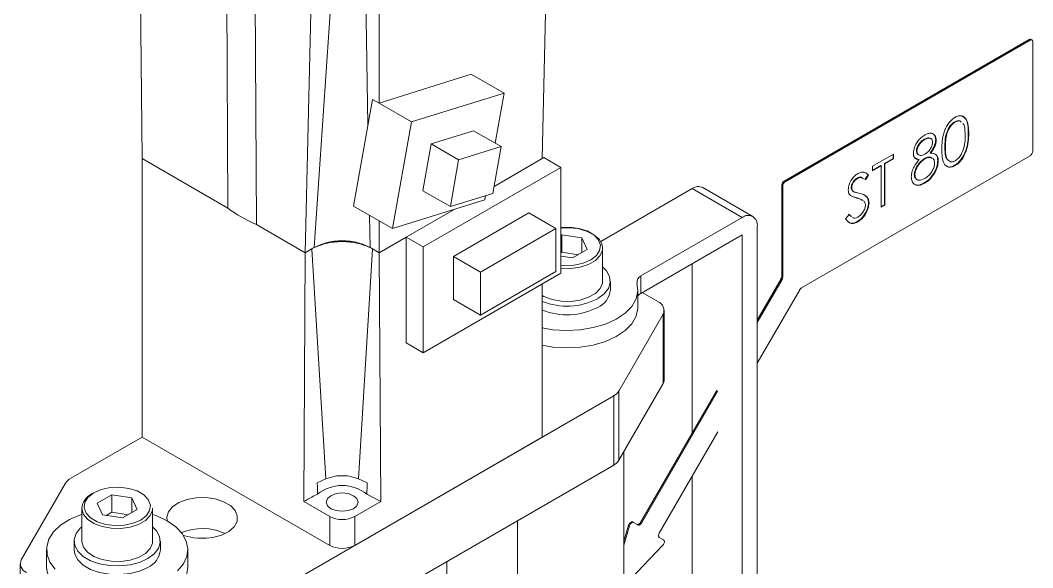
# Model space of a CAD drawing. Header units: millimetres. Extents: x 19 to 1665, y -46 to 1184.
# Drawn here: x 131.8 to 246.4, y 1029.4 to 1091.3 of the extents above; entities that cross this region are included whole.
import ezdxf

# ---------------------------------------------------------------- set-up
doc = ezdxf.new("R2010")
doc.units = ezdxf.units.MM
doc.header["$LTSCALE"] = 4

msp = doc.modelspace()

# ---------------------------------------------------------------- linework, layer by layer
at = {"color": 7, "linetype": 'Continuous', "lineweight": 18}
for p, q in [((145.33, 1102.31), (145.62, 1075.66)), ((191.49, 1102.12), (190.87, 1075.66)), ((155.31, 1070.06), (155.15, 1101.71)), ((158.38, 1099.85), (158.55, 1068.2)), ((167.25, 1097.56), (165.08, 1065.6)), ((170.86, 1096.38), (171.16, 1079.52)), ((164.06, 1065.01), (164.79, 1096.14)), ((172.43, 1081.9), (172.43, 1096.11)), ((245.97, 1089.11), (218.25, 1073.11)), ((246.08, 1089.05), (218.36, 1073.04)), ((246.08, 1089.05), (245.97, 1089.11)), ((246.28, 1089.07), (246.17, 1089.13)), ((246.37, 1076.47), (246.37, 1088.88)), ((182.85, 1085.2), (172.43, 1081.92)), ((182.85, 1085.2), (186.55, 1083.06)), ((186.55, 1083.06), (176.08, 1079.81)), ((185.54, 1077.39), (186.55, 1083.06)), ((169.51, 1070.29), (171.67, 1082.34)), ((172.43, 1081.9), (171.67, 1082.34)), ((172.43, 1081.92), (172.43, 1081.9)), ((176.08, 1079.81), (172.43, 1081.92)), ((173.92, 1067.74), (176.08, 1079.81)), ((237.54, 1079.82), (237.6, 1079.79)), ((183.11, 1078.79), (178.31, 1077.3)), ((186.22, 1077), (183.11, 1078.79)), ((239.07, 1078.51), (239.13, 1078.48)), ((178.31, 1077.3), (177.37, 1072.01)), ((181.42, 1075.51), (178.31, 1077.3)), ((186.22, 1077), (181.42, 1075.51)), ((185.27, 1071.71), (186.22, 1077)), ((234.09, 1077.83), (234.15, 1077.8)), ((235.39, 1077.77), (235.45, 1077.73)), ((236.43, 1076.98), (236.48, 1076.95)), ((155.31, 1070.06), (145.62, 1075.66)), ((145.62, 1075.66), (145.62, 1044.18)), ((190.87, 1075.66), (185.42, 1072.51)), ((190.87, 1075.66), (191.04, 1075.76)), ((192.96, 1074.65), (191.04, 1075.76)), ((220.2, 1061.04), (246.08, 1075.98)), ((228.25, 1074.79), (230.61, 1076.15)), ((230.56, 1075.65), (229.58, 1075.09)), ((230.61, 1075.62), (229.63, 1075.06)), ((230.56, 1076.12), (230.56, 1075.65)), ((230.56, 1075.65), (230.61, 1075.62)), ((230.61, 1076.15), (230.61, 1075.62)), ((233.46, 1075.56), (233.05, 1075.74)), ((233.2, 1076.51), (233.26, 1076.48)), ((234.12, 1075.65), (234.18, 1075.62)), ((234.75, 1076.31), (234.81, 1076.28)), ((177.41, 1065.67), (192.96, 1074.65)), ((180.48, 1070.22), (181.42, 1075.51)), ((192.96, 1074.65), (192.96, 1062.69)), ((229.17, 1074.86), (228.25, 1074.32)), ((229.23, 1074.82), (228.25, 1074.26)), ((228.25, 1074.26), (228.25, 1074.79)), ((229.17, 1074.86), (229.23, 1074.82)), ((229.23, 1070.17), (229.23, 1074.82)), ((229.58, 1075.09), (229.58, 1070.44)), ((229.58, 1075.09), (229.63, 1075.06)), ((229.63, 1075.06), (229.63, 1070.4)), ((233.46, 1075.56), (233.51, 1075.53)), ((235.62, 1075.44), (235.68, 1075.4)), ((237.53, 1074.89), (237.58, 1074.86)), ((226.49, 1073.44), (226.55, 1073.41)), ((227.73, 1073.81), (227.37, 1073.28)), ((227.79, 1073.78), (227.43, 1073.25)), ((227.73, 1073.81), (227.79, 1073.78)), ((232.97, 1073.85), (233.03, 1073.82)), ((235.28, 1074.17), (235.34, 1074.13)), ((207.84, 1072.26), (197.49, 1066.28)), ((213.5, 1068.99), (207.84, 1072.26)), ((214.7, 1069.11), (209.04, 1072.38)), ((218.08, 1072.55), (217.97, 1072.62)), ((217.97, 1072.62), (217.97, 1062.33)), ((218.08, 1072.55), (218.08, 1062.26)), ((218.25, 1073.11), (218.36, 1073.04)), ((225.83, 1072.41), (225.89, 1072.37)), ((234.09, 1072.91), (234.15, 1072.88)), ((180.48, 1070.22), (177.37, 1072.01)), ((185.27, 1071.71), (180.48, 1070.22)), ((184.39, 1070.99), (184.47, 1071.46)), ((226.42, 1071.23), (226.48, 1071.19)), ((173.92, 1067.74), (169.51, 1070.29)), ((184.39, 1070.99), (173.92, 1067.74)), ((180.92, 1069.91), (175.49, 1066.78)), ((227.28, 1070.83), (227.18, 1070.89)), ((227.79, 1070.68), (227.85, 1070.64)), ((229.58, 1070.44), (229.23, 1070.24)), ((229.63, 1070.4), (229.23, 1070.17)), ((229.58, 1070.44), (229.63, 1070.4)), ((171.35, 1069.23), (171.41, 1065.6)), ((189.37, 1069.52), (180.83, 1064.59)), ((192.43, 1067.76), (189.37, 1069.52)), ((202.04, 1062.38), (213.5, 1068.99)), ((225.2, 1068.85), (225.58, 1069.33)), ((225.52, 1069.36), (225.81, 1069.12)), ((225.58, 1069.33), (225.87, 1069.09)), ((164.06, 1065.01), (158.55, 1068.2)), ((172.43, 1065.01), (172.43, 1068.6)), ((192.43, 1067.76), (183.89, 1062.83)), ((192.43, 1062.89), (192.43, 1067.76)), ((215.2, 1016.74), (215.2, 1068.01)), ((226.51, 1068.53), (226.57, 1068.5)), ((172.43, 1065.01), (175.49, 1066.78)), ((175.49, 1066.78), (175.49, 1054.82)), ((177.41, 1065.67), (175.49, 1066.78)), ((193.09, 1067.04), (192.96, 1066.97)), ((193.09, 1067.04), (195.36, 1066.69)), ((193.09, 1065.08), (193.09, 1067.04)), ((195.36, 1066.69), (195.97, 1065.38)), ((195.36, 1065.03), (195.36, 1066.69)), ((202.04, 1060.42), (213.5, 1067.03)), ((213.5, 1017.72), (213.5, 1067.03)), ((164.94, 1065.52), (164.06, 1065.01)), ((164.79, 1065.43), (166.38, 1039.45)), ((164.94, 1065.52), (165.08, 1065.6)), ((171.69, 1065.43), (170.1, 1039.45)), ((171.41, 1065.6), (171.55, 1065.52)), ((172.43, 1065.01), (171.55, 1065.52)), ((177.41, 1053.71), (177.41, 1065.67)), ((194.31, 1064.42), (195.97, 1065.38)), ((197.7, 1061.81), (197.7, 1065.53)), ((163.89, 1036.89), (164.06, 1065.01)), ((164.06, 1065.01), (164.06, 1065.01)), ((172.43, 1065.01), (172.43, 1065.01)), ((172.6, 1036.89), (172.43, 1065.01)), ((180.83, 1064.59), (180.83, 1059.72)), ((183.89, 1062.83), (180.83, 1064.59)), ((193.09, 1065.08), (192.96, 1065.01)), ((192.96, 1064.63), (194.31, 1064.42)), ((193.09, 1065.08), (194.95, 1064.79)), ((207.84, 1044.65), (207.84, 1063.77)), ((192.96, 1062.69), (177.41, 1053.71)), ((192.43, 1062.89), (183.89, 1057.96)), ((183.89, 1057.96), (183.89, 1062.83)), ((202.04, 1062.38), (202.04, 1060.42)), ((217.89, 1062.05), (215.2, 1057.39)), ((218, 1061.98), (215.2, 1057.13)), ((218, 1061.98), (217.89, 1062.05)), ((217.97, 1062.33), (218.08, 1062.26)), ((190.87, 1061.49), (190.87, 1044.18)), ((198.58, 1060.83), (198.58, 1061.81)), ((201.7, 1058.87), (201.7, 1060.83)), ((215.2, 1052.51), (220, 1060.83)), ((183.89, 1057.96), (180.83, 1059.72)), ((202.19, 1060.5), (203.97, 1059.48)), ((204.67, 1050.66), (204.67, 1058.5)), ((204.54, 1058.06), (199.54, 1049.38)), ((204.54, 1050.22), (204.54, 1058.06)), ((177.41, 1053.71), (175.49, 1054.82)), ((204.54, 1050.22), (199.54, 1041.55)), ((199.54, 1049.38), (199.54, 1041.55)), ((210.61, 1049.45), (202, 1034.53)), ((210.73, 1049.39), (202.11, 1034.46)), ((198.96, 1048.84), (160.16, 1026.45)), ((198.96, 1041), (198.96, 1048.84)), ((204.11, 1033.31), (210.73, 1044.77)), ((137.53, 1039.51), (145.62, 1044.18)), ((145.62, 1044.18), (166.83, 1031.93)), ((190.87, 1044.18), (169.66, 1031.93)), ((200.1, 1017.72), (200.1, 1042.52)), ((198.96, 1041), (160.16, 1018.61)), ((131.94, 1030.29), (136.95, 1038.97)), ((166.38, 1039.45), (165.43, 1039.01)), ((171.06, 1039.01), (170.1, 1039.45)), ((207.84, 1020.98), (207.84, 1039.77)), ((142.18, 1037.65), (140.52, 1036.69)), ((141.13, 1035.38), (140.52, 1036.69)), ((142.18, 1037.65), (144.45, 1037.3)), ((142.18, 1035.69), (142.18, 1037.65)), ((144.45, 1037.3), (145.06, 1035.99)), ((144.45, 1035.64), (144.45, 1037.3)), ((166.83, 1035.2), (163.89, 1036.89)), ((172.6, 1036.89), (169.66, 1035.2)), ((171.04, 1037.72), (172.6, 1036.89)), ((138.79, 1036.14), (138.79, 1032.42)), ((142.18, 1035.69), (141.54, 1035.32)), ((142.18, 1035.69), (144.04, 1035.4)), ((143.4, 1035.03), (145.06, 1035.99)), ((146.79, 1032.42), (146.79, 1036.14)), ((141.13, 1035.38), (143.4, 1035.03)), ((166.83, 1031.93), (166.83, 1035.2)), ((169.66, 1031.93), (169.66, 1035.2)), ((188.08, 1012.49), (188.08, 1034.73)), ((201.1, 1034.59), (201.21, 1034.52)), ((201.71, 1034.23), (201.21, 1034.52)), ((202, 1034.53), (202.11, 1034.46)), ((200.63, 1034.21), (200.1, 1032.41)), ((200.75, 1034.15), (200.1, 1031.97)), ((200.75, 1034.15), (200.63, 1034.21)), ((137.91, 1032.42), (137.91, 1031.44)), ((147.67, 1031.44), (147.67, 1032.42)), ((204.61, 1032.56), (204.11, 1032.84)), ((134.79, 1031.44), (134.79, 1029.48)), ((150.79, 1029.48), (150.79, 1031.44)), ((200.1, 1027.31), (204.52, 1031.97)), ((131.82, 1029.85), (131.82, 1022.02)), ((180.08, 1030.11), (180.08, 1016.76))]:
    msp.add_line(p, q, dxfattribs=at)
at = {"color": 7, "linetype": 'Continuous', "lineweight": 18, "flags": 128}
for points in [[(192.96, 1063.6), (193.43, 1063.56), (194.5, 1063.61), (195.5, 1063.82), (196.36, 1064.19), (197, 1064.69), (197.37, 1065.27), (197.45, 1065.88), (197.22, 1066.49), (196.71, 1067.03), (195.95, 1067.47), (195.01, 1067.76), (193.97, 1067.89), (192.96, 1067.86)], [(192.96, 1067.8), (193.84, 1067.84), (194.91, 1067.73), (195.89, 1067.46), (196.72, 1067.05), (197.31, 1066.53), (197.64, 1065.93), (197.7, 1065.53)], [(197.7, 1065.53), (197.68, 1065.3), (197.42, 1064.69), (196.89, 1064.14), (196.12, 1063.69), (195.17, 1063.39), (194.11, 1063.24), (193.02, 1063.26), (192.96, 1063.26)], [(197.7, 1063.42), (198.15, 1062.97), (198.5, 1062.32), (198.57, 1061.64), (198.36, 1060.97), (197.88, 1060.35), (197.15, 1059.82)], [(190.87, 1060.18), (191.07, 1060.07), (191.98, 1059.72), (193.02, 1059.53), (194.11, 1059.51), (195.17, 1059.66), (196.12, 1059.97), (196.89, 1060.42), (197.42, 1060.96), (197.68, 1061.57), (197.7, 1061.81)], [(201.59, 1061.58), (201.7, 1060.69), (201.5, 1059.8), (201.01, 1058.95), (200.25, 1058.18), (199.24, 1057.5), (198.02, 1056.94), (196.65, 1056.54), (195.16, 1056.29), (193.62, 1056.21), (192.08, 1056.31), (190.87, 1056.51)], [(201.7, 1058.87), (201.7, 1058.73), (201.5, 1057.84), (201.01, 1056.99), (200.25, 1056.22), (199.24, 1055.54), (198.02, 1054.98), (196.65, 1054.58), (195.16, 1054.33), (193.62, 1054.25), (192.08, 1054.35), (190.87, 1054.55)], [(140.13, 1037.87), (139.49, 1037.38), (139.11, 1036.8), (139.04, 1036.18), (139.27, 1035.58), (139.78, 1035.04), (140.54, 1034.6), (141.47, 1034.31), (142.52, 1034.17), (143.59, 1034.22), (144.59, 1034.43), (145.45, 1034.8), (146.09, 1035.3), (146.46, 1035.88), (146.54, 1036.49), (146.31, 1037.1), (145.8, 1037.64), (145.04, 1038.08), (144.1, 1038.37), (143.06, 1038.5), (141.99, 1038.46), (140.99, 1038.24), (140.13, 1037.87)], [(169.52, 1037.55), (168.93, 1037.78), (168.24, 1037.86), (167.56, 1037.78), (166.97, 1037.55), (166.58, 1037.22), (166.44, 1036.82), (166.58, 1036.42), (166.97, 1036.08)], [(150.27, 1033.08), (150.44, 1033.02), (151.46, 1032.79), (152.54, 1032.72), (153.62, 1032.83), (154.6, 1033.1), (155.42, 1033.51), (156.02, 1034.04), (156.35, 1034.64), (156.38, 1035.27), (156.13, 1035.88), (155.59, 1036.43), (154.82, 1036.87), (153.87, 1037.18), (152.81, 1037.33), (151.73, 1037.31), (150.69, 1037.12), (149.78, 1036.77), (149.06, 1036.3), (148.59, 1035.73), (148.41, 1035.11), (148.45, 1034.71)], [(166.97, 1036.08), (167.56, 1035.86), (168.24, 1035.78), (168.93, 1035.86), (169.52, 1036.08), (169.91, 1036.42), (170.04, 1036.82), (169.91, 1037.22), (169.52, 1037.55)], [(146.79, 1036.14), (146.77, 1035.91), (146.51, 1035.3), (145.98, 1034.75), (145.21, 1034.3), (144.26, 1033.99), (143.2, 1033.85), (142.11, 1033.87), (141.07, 1034.06), (140.16, 1034.4), (139.44, 1034.88), (138.98, 1035.44), (138.79, 1036.06), (138.79, 1036.14)], [(138.79, 1035.44), (138.62, 1035.38), (137.41, 1034.86), (136.38, 1034.21), (135.59, 1033.46), (135.06, 1032.64), (134.81, 1031.77), (134.85, 1030.89), (135.17, 1030.03), (135.77, 1029.23)], [(148.45, 1034.71), (147.27, 1035.26), (146.79, 1035.44)], [(149.62, 1029.04), (150.28, 1029.83), (150.68, 1030.67), (150.79, 1031.55), (150.61, 1032.42), (150.14, 1033.26), (149.41, 1034.03), (148.45, 1034.71), (148.45, 1034.71)], [(200.63, 1034.21), (200.67, 1034.3), (200.72, 1034.39), (200.78, 1034.46), (200.84, 1034.53), (200.91, 1034.57), (200.98, 1034.6), (201.04, 1034.6), (201.1, 1034.59)], [(201.21, 1034.52), (201.15, 1034.54), (201.09, 1034.53), (201.02, 1034.51), (200.95, 1034.46), (200.89, 1034.4), (200.83, 1034.32), (200.78, 1034.24), (200.75, 1034.15)], [(201.6, 1034.3), (201.64, 1034.28), (201.69, 1034.28), (201.74, 1034.29), (201.8, 1034.32), (201.85, 1034.35), (201.9, 1034.4), (201.95, 1034.46), (202, 1034.53)], [(202.11, 1034.46), (202.07, 1034.4), (202.02, 1034.34), (201.96, 1034.29), (201.91, 1034.25), (201.85, 1034.22), (201.8, 1034.21), (201.75, 1034.21), (201.71, 1034.23)], [(146.24, 1030.43), (145.31, 1030.01), (144.24, 1029.73), (143.08, 1029.61), (141.91, 1029.65), (140.79, 1029.85), (139.78, 1030.2), (138.95, 1030.68), (138.34, 1031.26), (137.99, 1031.91), (137.92, 1032.59), (138.13, 1033.26), (138.61, 1033.88), (138.79, 1034.03)], [(146.79, 1034.03), (147.24, 1033.58), (147.59, 1032.93), (147.66, 1032.25), (147.45, 1031.58), (146.96, 1030.96), (146.24, 1030.43)], [(204.11, 1032.84), (204.07, 1032.87), (204.05, 1032.92), (204.03, 1032.97), (204.03, 1033.03), (204.03, 1033.09), (204.05, 1033.17), (204.07, 1033.24), (204.11, 1033.31)], [(138.79, 1032.42), (138.79, 1032.34), (138.98, 1031.72), (139.44, 1031.15), (140.16, 1030.68), (141.07, 1030.33), (142.11, 1030.14), (143.2, 1030.12), (144.26, 1030.27), (145.21, 1030.58), (145.98, 1031.02), (146.51, 1031.57), (146.77, 1032.18), (146.79, 1032.42)], [(152.91, 1032.74), (152.1, 1032.76), (151.9, 1032.74)], [(204.52, 1031.97), (204.58, 1032.04), (204.63, 1032.13), (204.67, 1032.22), (204.69, 1032.31), (204.69, 1032.39), (204.68, 1032.46), (204.65, 1032.52), (204.61, 1032.56)], [(146.24, 1029.45), (145.31, 1029.03), (144.24, 1028.75), (143.08, 1028.63), (141.91, 1028.67), (140.79, 1028.87), (139.78, 1029.22), (138.95, 1029.7), (138.34, 1030.28), (137.99, 1030.93), (137.91, 1031.44)], [(134.79, 1029.48), (134.85, 1028.93), (135.17, 1028.07), (135.77, 1027.27), (136.62, 1026.54), (137.7, 1025.92), (138.95, 1025.43), (140.35, 1025.08), (141.84, 1024.89), (143.36, 1024.87), (144.86, 1025.02), (146.28, 1025.33), (147.58, 1025.78), (148.71, 1026.37), (149.62, 1027.08), (150.28, 1027.87), (150.68, 1028.71), (150.79, 1029.48)]]:
    msp.add_lwpolyline(points, dxfattribs=at)
at = {"color": 7, "linetype": 'Continuous', "lineweight": 18}
for centre, radius, start, end in [((246.09, 1088.95), 0.201, 65.6929, 125.6176), ((246.19, 1088.91), 0.175, 350.786, 129.2033), ((245.75, 1076.5), 0.615, 302.6055, 357.3945), ((208.55, 1071.28), 1.21, 65.6929, 125.6176), ((218.58, 1072.59), 0.615, 122.6055, 177.3945), ((218.7, 1072.53), 0.615, 122.6055, 177.3945), ((214.16, 1068.18), 1.05, 350.786, 129.2033), ((202.32, 1061.7), 0.733, 112.0302, 189.6832), ((217.39, 1062.35), 0.577, 328.8563, 358.0435), ((217.5, 1062.28), 0.577, 328.8563, 358.0435), ((196.22, 1061.01), 2.37, 293.1381, 355.5417), ((220.5, 1060.55), 0.577, 121.9547, 151.1444), ((193.68, 1066.52), 7.55, 248.1626, 297.3752), ((202.56, 1059.47), 1.08, 118.5129, 142.6648), ((193.68, 1065.54), 7.55, 248.1626, 297.3752), ((203.61, 1058.5), 1.04, 334.5718, 69.9101), ((203.81, 1050.66), 0.862, 328.9962, 359.602), ((198.22, 1050.21), 1.55, 298.2018, 327.8935), ((198.22, 1042.37), 1.55, 298.2018, 327.8935), ((138.26, 1038.14), 1.55, 118.2018, 147.8935), ((168.24, 1034.24), 4.46, 51.1637, 128.8363), ((140.77, 1035.96), 1.99, 114.0627, 174.6172), ((168.24, 1037.92), 3.07, 242.6097, 297.3903), ((152.4, 1027.62), 6.21, 65.3764, 112.1956), ((145.31, 1031.62), 2.37, 293.1381, 355.5417), ((168.24, 1034.66), 3.07, 242.6097, 297.3903), ((132.88, 1029.85), 1.04, 154.5718, 249.9101)]:
    msp.add_arc(centre, radius, start, end, dxfattribs=at)
msp.add_ellipse((168.43, 1075.77), major_axis=(16.43, 0), ratio=0.577288, start_param=3.787402, end_param=4.066542, dxfattribs=at)
for points, knots in [([(236.08, 1076.72), (236.09, 1077.02), (236.1, 1077.63), (236.26, 1078.47), (236.54, 1079.15), (236.83, 1079.63), (237.19, 1080.05), (237.45, 1080.22), (237.58, 1080.31)], [0, 0, 0, 0, 0.250526, 0.500164, 0.625273, 0.750198, 0.875111, 1, 1, 1, 1]), ([(237.58, 1080.31), (237.71, 1080.37), (237.98, 1080.5), (238.46, 1080.51), (238.89, 1080.14), (239.11, 1079.38), (239.12, 1078.78), (239.13, 1078.48)], [0, 0, 0, 0, 0.1251695, 0.2503357, 0.4988652, 0.7490161, 1, 1, 1, 1]), ([(238.38, 1080.43), (238.53, 1080.35), (238.87, 1080.16), (239.05, 1079.4), (239.07, 1078.81), (239.07, 1078.51)], [0, 0, 0, 0, 0.282471, 0.640639, 1, 1, 1, 1]), ([(237.54, 1079.82), (237.44, 1079.75), (237.23, 1079.61), (236.96, 1079.27), (236.74, 1078.88), (236.54, 1078.35), (236.44, 1077.7), (236.43, 1077.22), (236.43, 1076.98)], [0, 0, 0, 0, 0.124874, 0.249889, 0.374726, 0.499789, 0.7495, 1, 1, 1, 1]), ([(237.6, 1079.79), (237.49, 1079.72), (237.29, 1079.57), (237.01, 1079.23), (236.8, 1078.85), (236.6, 1078.32), (236.5, 1077.67), (236.49, 1077.19), (236.48, 1076.95)], [0, 0, 0, 0, 0.124874, 0.249889, 0.374726, 0.499789, 0.7495, 1, 1, 1, 1]), ([(238.24, 1079.78), (238.2, 1079.84), (238.11, 1079.96), (237.84, 1079.95), (237.64, 1079.86), (237.54, 1079.82)], [0, 0, 0, 0, 0.268877, 0.634695, 1, 1, 1, 1]), ([(238.3, 1079.75), (238.26, 1079.8), (238.17, 1079.92), (237.9, 1079.92), (237.7, 1079.83), (237.6, 1079.79)], [0, 0, 0, 0, 0.268877, 0.634695, 1, 1, 1, 1]), ([(238.73, 1078.25), (238.72, 1078.48), (238.7, 1078.93), (238.63, 1079.44), (238.48, 1079.58), (238.46, 1079.6)], [0, 0, 0, 0, 0.454625, 0.908282, 1, 1, 1, 1]), ([(232.86, 1076.25), (232.89, 1076.48), (232.95, 1076.93), (233.32, 1077.58), (233.75, 1078.06), (234.03, 1078.25), (234.17, 1078.34)], [0, 0, 0, 0, 0.2788058, 0.5584573, 0.7791595, 1, 1, 1, 1]), ([(234.84, 1077.89), (234.77, 1077.94), (234.58, 1078.08), (234.29, 1077.93), (234.09, 1077.83)], [0, 0, 0, 0, 0.347032, 1, 1, 1, 1]), ([(235.04, 1077.52), (235.02, 1077.64), (234.97, 1077.88), (234.64, 1078.03), (234.34, 1077.89), (234.15, 1077.8)], [0, 0, 0, 0, 0.278971, 0.559919, 1, 1, 1, 1]), ([(234.17, 1078.34), (234.35, 1078.42), (234.71, 1078.58), (235.13, 1078.48), (235.4, 1078.19), (235.43, 1077.89), (235.45, 1077.73)], [0, 0, 0, 0, 0.2799289, 0.5596229, 0.7799456, 1, 1, 1, 1]), ([(235.11, 1078.43), (235.19, 1078.36), (235.35, 1078.21), (235.38, 1077.92), (235.39, 1077.77)], [0, 0, 0, 0, 0.460484, 1, 1, 1, 1]), ([(239.07, 1078.51), (239.07, 1078.2), (239.05, 1077.58), (238.83, 1076.57), (238.4, 1075.71), (237.92, 1075.16), (237.66, 1074.98), (237.53, 1074.89)], [0, 0, 0, 0, 0.251002, 0.501138, 0.749612, 0.874807, 1, 1, 1, 1]), ([(239.13, 1078.48), (239.12, 1078.17), (239.11, 1077.55), (238.89, 1076.54), (238.46, 1075.67), (237.98, 1075.12), (237.71, 1074.95), (237.58, 1074.86)], [0, 0, 0, 0, 0.251002, 0.501138, 0.749612, 0.874807, 1, 1, 1, 1]), ([(238.56, 1076.85), (238.62, 1077.12), (238.72, 1077.6), (238.73, 1078.05), (238.73, 1078.25)], [0, 0, 0, 0, 0.559599, 1, 1, 1, 1]), ([(234.09, 1077.83), (233.98, 1077.75), (233.74, 1077.6), (233.45, 1077.24), (233.24, 1076.85), (233.22, 1076.62), (233.2, 1076.51)], [0, 0, 0, 0, 0.280651, 0.560566, 0.78062, 1, 1, 1, 1]), ([(234.15, 1077.8), (234.03, 1077.72), (233.8, 1077.57), (233.51, 1077.21), (233.3, 1076.82), (233.27, 1076.59), (233.26, 1076.48)], [0, 0, 0, 0, 0.280651, 0.560566, 0.78062, 1, 1, 1, 1]), ([(234.17, 1076.15), (234.29, 1076.23), (234.52, 1076.39), (234.81, 1076.77), (235, 1077.17), (235.03, 1077.4), (235.04, 1077.52)], [0, 0, 0, 0, 0.280237, 0.560145, 0.780435, 1, 1, 1, 1]), ([(235.39, 1077.77), (235.38, 1077.63), (235.36, 1077.36), (235.15, 1076.83), (234.9, 1076.51), (234.75, 1076.31)], [0, 0, 0, 0, 0.280159, 0.560243, 1, 1, 1, 1]), ([(235.45, 1077.73), (235.44, 1077.6), (235.42, 1077.33), (235.2, 1076.8), (234.96, 1076.48), (234.81, 1076.28)], [0, 0, 0, 0, 0.280159, 0.560243, 1, 1, 1, 1]), ([(236.43, 1076.98), (236.43, 1076.75), (236.44, 1076.29), (236.54, 1075.64), (236.81, 1075.45), (236.94, 1075.36)], [0, 0, 0, 0, 0.343659, 0.6862235, 1, 1, 1, 1]), ([(236.48, 1076.95), (236.49, 1076.72), (236.5, 1076.26), (236.58, 1075.66), (236.79, 1075.5), (236.88, 1075.44)], [0, 0, 0, 0, 0.386315, 0.7714, 1, 1, 1, 1]), ([(237.6, 1075.4), (237.72, 1075.49), (237.96, 1075.66), (238.34, 1076.18), (238.48, 1076.59), (238.56, 1076.85)], [0, 0, 0, 0, 0.280257, 0.560781, 1, 1, 1, 1]), ([(233.51, 1075.53), (233.32, 1075.57), (233.05, 1075.62), (232.88, 1075.96), (232.86, 1076.15), (232.86, 1076.25)], [0, 0, 0, 0, 0.557752, 0.778932, 1, 1, 1, 1]), ([(234.12, 1075.65), (233.96, 1075.55), (233.65, 1075.33), (233.27, 1074.83), (233.02, 1074.3), (232.99, 1074), (232.97, 1073.85)], [0, 0, 0, 0, 0.280283, 0.560138, 0.780298, 1, 1, 1, 1]), ([(234.18, 1075.62), (234.02, 1075.51), (233.7, 1075.3), (233.33, 1074.79), (233.08, 1074.27), (233.04, 1073.97), (233.03, 1073.82)], [0, 0, 0, 0, 0.280283, 0.560138, 0.780298, 1, 1, 1, 1]), ([(233.2, 1076.51), (233.23, 1076.38), (233.26, 1076.17), (233.42, 1076.11), (233.49, 1076.09)], [0, 0, 0, 0, 0.591387, 1, 1, 1, 1]), ([(233.26, 1076.48), (233.28, 1076.35), (233.34, 1076.11), (233.6, 1076), (233.88, 1076), (234.07, 1076.1), (234.17, 1076.15)], [0, 0, 0, 0, 0.277721, 0.558224, 0.779072, 1, 1, 1, 1]), ([(235, 1075.67), (234.94, 1075.72), (234.79, 1075.84), (234.47, 1075.82), (234.24, 1075.71), (234.12, 1075.65)], [0, 0, 0, 0, 0.30968, 0.654671, 1, 1, 1, 1]), ([(235.27, 1075.16), (235.25, 1075.32), (235.2, 1075.63), (234.88, 1075.79), (234.53, 1075.79), (234.29, 1075.68), (234.18, 1075.62)], [0, 0, 0, 0, 0.278303, 0.558509, 0.779146, 1, 1, 1, 1]), ([(234.81, 1076.28), (235.06, 1076.25), (235.42, 1076.21), (235.65, 1075.79), (235.67, 1075.53), (235.68, 1075.4)], [0, 0, 0, 0, 0.558271, 0.779089, 1, 1, 1, 1]), ([(235.32, 1076.11), (235.36, 1076.1), (235.49, 1076.07), (235.59, 1075.81), (235.61, 1075.56), (235.62, 1075.44)], [0, 0, 0, 0, 0.167792, 0.583808, 1, 1, 1, 1]), ([(237.58, 1074.86), (237.45, 1074.8), (237.19, 1074.67), (236.71, 1074.67), (236.29, 1075.04), (236.1, 1075.82), (236.09, 1076.42), (236.08, 1076.72)], [0, 0, 0, 0, 0.125181, 0.250351, 0.498778, 0.748946, 1, 1, 1, 1]), ([(232.63, 1073.6), (232.64, 1073.78), (232.67, 1074.14), (232.97, 1074.86), (233.31, 1075.28), (233.51, 1075.53)], [0, 0, 0, 0, 0.279987, 0.559901, 1, 1, 1, 1]), ([(234.15, 1073.41), (234.3, 1073.51), (234.61, 1073.71), (234.99, 1074.2), (235.23, 1074.72), (235.26, 1075.01), (235.27, 1075.16)], [0, 0, 0, 0, 0.280602, 0.559962, 0.78018, 1, 1, 1, 1]), ([(235.62, 1075.44), (235.6, 1075.2), (235.57, 1074.79), (235.37, 1074.36), (235.28, 1074.17)], [0, 0, 0, 0, 0.559346, 1, 1, 1, 1]), ([(235.68, 1075.4), (235.66, 1075.17), (235.63, 1074.76), (235.43, 1074.32), (235.34, 1074.13)], [0, 0, 0, 0, 0.559346, 1, 1, 1, 1]), ([(237.53, 1074.89), (237.4, 1074.83), (237.14, 1074.71), (236.83, 1074.67), (236.72, 1074.77), (236.69, 1074.8)], [0, 0, 0, 0, 0.421332, 0.842626, 1, 1, 1, 1]), ([(236.99, 1075.33), (237, 1075.32), (237.07, 1075.25), (237.29, 1075.27), (237.49, 1075.36), (237.6, 1075.4)], [0, 0, 0, 0, 0.070551, 0.53551, 1, 1, 1, 1]), ([(225.49, 1072.12), (225.51, 1072.31), (225.55, 1072.7), (225.85, 1073.28), (226.22, 1073.71), (226.47, 1073.88), (226.59, 1073.97)], [0, 0, 0, 0, 0.2795526, 0.5587984, 0.7793777, 1, 1, 1, 1]), ([(226.49, 1073.44), (226.4, 1073.38), (226.22, 1073.26), (226, 1072.97), (225.86, 1072.67), (225.84, 1072.49), (225.83, 1072.41)], [0, 0, 0, 0, 0.280274, 0.559931, 0.77992, 1, 1, 1, 1]), ([(226.55, 1073.41), (226.46, 1073.35), (226.28, 1073.23), (226.06, 1072.94), (225.91, 1072.63), (225.9, 1072.46), (225.89, 1072.37)], [0, 0, 0, 0, 0.280274, 0.559931, 0.77992, 1, 1, 1, 1]), ([(227.17, 1073.41), (227.1, 1073.46), (226.98, 1073.57), (226.73, 1073.56), (226.57, 1073.48), (226.49, 1073.44)], [0, 0, 0, 0, 0.405647, 0.702741, 1, 1, 1, 1]), ([(227.23, 1073.37), (227.16, 1073.43), (227.04, 1073.53), (226.79, 1073.53), (226.63, 1073.45), (226.55, 1073.41)], [0, 0, 0, 0, 0.405647, 0.702741, 1, 1, 1, 1]), ([(226.59, 1073.97), (226.73, 1074.03), (227.01, 1074.16), (227.44, 1074.11), (227.66, 1073.9), (227.79, 1073.78)], [0, 0, 0, 0, 0.27975, 0.559501, 1, 1, 1, 1]), ([(234.15, 1072.88), (233.93, 1072.77), (233.5, 1072.55), (232.99, 1072.68), (232.68, 1073.05), (232.65, 1073.42), (232.63, 1073.6)], [0, 0, 0, 0, 0.280545, 0.559269, 0.779816, 1, 1, 1, 1]), ([(232.97, 1073.85), (232.99, 1073.67), (233.01, 1073.46), (233.15, 1073.39), (233.17, 1073.38)], [0, 0, 0, 0, 0.799453, 1, 1, 1, 1]), ([(233.03, 1073.82), (233.05, 1073.66), (233.11, 1073.34), (233.52, 1073.12), (233.91, 1073.3), (234.15, 1073.41)], [0, 0, 0, 0, 0.279833, 0.560198, 1, 1, 1, 1]), ([(235.28, 1074.17), (235.09, 1073.86), (234.74, 1073.32), (234.29, 1073.04), (234.09, 1072.91)], [0, 0, 0, 0, 0.557758, 1, 1, 1, 1]), ([(235.34, 1074.13), (235.14, 1073.83), (234.8, 1073.29), (234.35, 1073), (234.15, 1072.88)], [0, 0, 0, 0, 0.557758, 1, 1, 1, 1]), ([(225.83, 1072.41), (225.84, 1072.34), (225.85, 1072.2), (225.95, 1072.02), (226.06, 1071.95), (226.13, 1071.91)], [0, 0, 0, 0, 0.279946, 0.559774, 1, 1, 1, 1]), ([(225.89, 1072.37), (225.9, 1072.3), (225.91, 1072.17), (226, 1071.98), (226.12, 1071.92), (226.19, 1071.87)], [0, 0, 0, 0, 0.279946, 0.559774, 1, 1, 1, 1]), ([(234.09, 1072.91), (233.87, 1072.79), (233.43, 1072.57), (233.1, 1072.7), (232.94, 1072.77)], [0, 0, 0, 0, 0.504188, 1, 1, 1, 1]), ([(225.74, 1071.47), (225.66, 1071.56), (225.52, 1071.72), (225.5, 1072), (225.49, 1072.12)], [0, 0, 0, 0, 0.55984, 1, 1, 1, 1]), ([(226.48, 1071.19), (226.33, 1071.23), (226.07, 1071.29), (225.84, 1071.42), (225.74, 1071.47)], [0, 0, 0, 0, 0.560413, 1, 1, 1, 1]), ([(226.42, 1071.23), (226.27, 1071.26), (226.11, 1071.29), (225.96, 1071.37), (225.95, 1071.37)], [0, 0, 0, 0, 0.902163, 1, 1, 1, 1]), ([(226.19, 1071.87), (226.3, 1071.84), (226.5, 1071.78), (226.7, 1071.73), (226.79, 1071.71)], [0, 0, 0, 0, 0.559906, 1, 1, 1, 1]), ([(227.12, 1070.93), (227.02, 1070.99), (226.8, 1071.13), (226.55, 1071.2), (226.42, 1071.23)], [0, 0, 0, 0, 0.490347, 1, 1, 1, 1]), ([(227.04, 1070.97), (226.98, 1071.01), (226.81, 1071.12), (226.61, 1071.16), (226.48, 1071.19)], [0, 0, 0, 0, 0.353628, 1, 1, 1, 1]), ([(226.79, 1071.71), (227.07, 1071.63), (227.46, 1071.52), (227.8, 1071.09), (227.83, 1070.79), (227.85, 1070.64)], [0, 0, 0, 0, 0.560115, 0.780284, 1, 1, 1, 1]), ([(227.39, 1071.44), (227.43, 1071.43), (227.58, 1071.37), (227.74, 1071.11), (227.77, 1070.82), (227.79, 1070.68)], [0, 0, 0, 0, 0.167415, 0.584135, 1, 1, 1, 1]), ([(227.79, 1070.68), (227.77, 1070.45), (227.72, 1070), (227.36, 1069.34), (226.94, 1068.82), (226.65, 1068.63), (226.51, 1068.53)], [0, 0, 0, 0, 0.279183, 0.559085, 0.779446, 1, 1, 1, 1]), ([(227.85, 1070.64), (227.82, 1070.42), (227.77, 1069.96), (227.41, 1069.3), (227, 1068.79), (226.71, 1068.6), (226.57, 1068.5)], [0, 0, 0, 0, 0.279183, 0.559085, 0.779446, 1, 1, 1, 1]), ([(226.57, 1069.03), (226.69, 1069.12), (226.93, 1069.28), (227.22, 1069.66), (227.41, 1070.07), (227.43, 1070.3), (227.45, 1070.42)], [0, 0, 0, 0, 0.280276, 0.560148, 0.780153, 1, 1, 1, 1]), ([(227.45, 1070.42), (227.43, 1070.52), (227.41, 1070.69), (227.32, 1070.79), (227.28, 1070.83)], [0, 0, 0, 0, 0.55899, 1, 1, 1, 1]), ([(226.57, 1068.5), (226.4, 1068.42), (226.07, 1068.27), (225.56, 1068.37), (225.34, 1068.66), (225.2, 1068.85)], [0, 0, 0, 0, 0.27988, 0.559666, 1, 1, 1, 1]), ([(225.99, 1068.98), (226.01, 1068.97), (226.08, 1068.9), (226.28, 1068.91), (226.47, 1068.99), (226.57, 1069.03)], [0, 0, 0, 0, 0.1094239, 0.5549573, 1, 1, 1, 1]), ([(226.51, 1068.53), (226.35, 1068.46), (226.02, 1068.31), (225.66, 1068.34), (225.54, 1068.48), (225.51, 1068.51)], [0, 0, 0, 0, 0.429202, 0.858259, 1, 1, 1, 1]), ([(164.94, 1065.52), (165.41, 1065.72), (166.39, 1066.14), (168.24, 1066.33), (170.1, 1066.14), (171.08, 1065.72), (171.55, 1065.52)], [0, 0, 0, 0, 0.241128, 0.5, 0.758872, 1, 1, 1, 1]), ([(171.41, 1065.6), (170.97, 1065.8), (170.29, 1066.12), (169.16, 1066.32), (168.24, 1066.37), (167.33, 1066.32), (166.2, 1066.12), (165.52, 1065.8), (165.08, 1065.6)], [0, 0, 0, 0, 0.239457, 0.368361, 0.5, 0.631639, 0.760543, 1, 1, 1, 1]), ([(165.43, 1039.01), (165.43, 1038.95), (165.43, 1038.81), (165.44, 1038.39), (165.44, 1038.01), (165.45, 1037.72)], [0, 0, 0, 0, 0.118847, 0.325129, 1, 1, 1, 1]), ([(170.1, 1039.45), (169.76, 1039.56), (169.18, 1039.76), (168.24, 1039.83), (167.3, 1039.76), (166.73, 1039.56), (166.38, 1039.45)], [0, 0, 0, 0, 0.298389, 0.5, 0.701611, 1, 1, 1, 1]), ([(171.06, 1039.01), (171.06, 1038.95), (171.06, 1038.81), (171.05, 1038.39), (171.05, 1038.01), (171.04, 1037.72)], [0, 0, 0, 0, 0.119316, 0.325754, 1, 1, 1, 1]), ([(165.45, 1037.72), (165.23, 1037.61), (164.7, 1037.35), (164.19, 1037.06), (163.89, 1036.89)], [0, 0, 0, 0, 0.404439, 1, 1, 1, 1])]:
    msp.add_open_spline(points, degree=3, knots=knots, dxfattribs=at)

doc.saveas('drawing.dxf')
